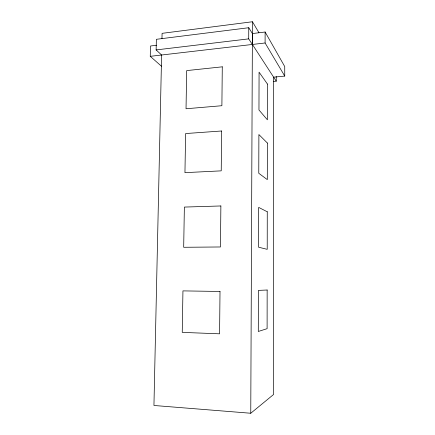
<?xml version="1.0" encoding="UTF-8"?>
<svg xmlns="http://www.w3.org/2000/svg" width="435" height="435" viewBox="0 0 435 435"><rect width="100%" height="100%" fill="white"/><g stroke="black" fill="none" stroke-linecap="round" stroke-linejoin="round"><path stroke-width="0.65" d="M252.398 33.566L248.766 27.726L156.372 39.308L156.127 49.922L161.608 55.011L153.941 405.474L250.761 413.25L273.566 394.501L273.626 77.169L284.746 76.081L265.1 42.983L265.122 32.011L252.441 33.56L252.398 44.457L276.236 81.182L273.533 81.443M250.761 413.25L252.447 21.75L162.081 33.343L161.967 38.644M252.349 44.462L248.711 38.867L248.766 27.726M161.439 66.202L150.254 56.327L150.505 45.996L156.502 45.262M156.127 49.922L248.711 38.867M150.254 56.327L265.1 42.983M252.447 21.75L258.939 32.679M265.122 32.011L284.729 66.555L284.746 76.081M276.236 76.484L276.236 81.182M267.155 290.014L267.106 328.675L258.298 331.475L258.423 290.39L267.155 290.014M267.264 211.785L267.215 249.331L258.553 247.205L258.673 207.386L267.264 211.785M267.362 143.028L267.308 179.611L258.776 173.288L258.89 134.551L267.362 143.028M267.438 84.047L267.389 119.81L258.961 109.979L259.075 72.161L267.438 84.047M220.012 291.466L219.583 333.819L182.243 332.373L182.945 290.885L220.012 291.466M220.877 205.956L220.463 246.971L183.684 247.281L184.369 207.076L220.877 205.956M221.632 130.989L221.23 170.852L184.951 172.657L185.614 133.556L221.632 130.989M222.28 66.827L221.888 105.716L186.033 108.761L186.68 70.6L222.28 66.827"/></g></svg>
